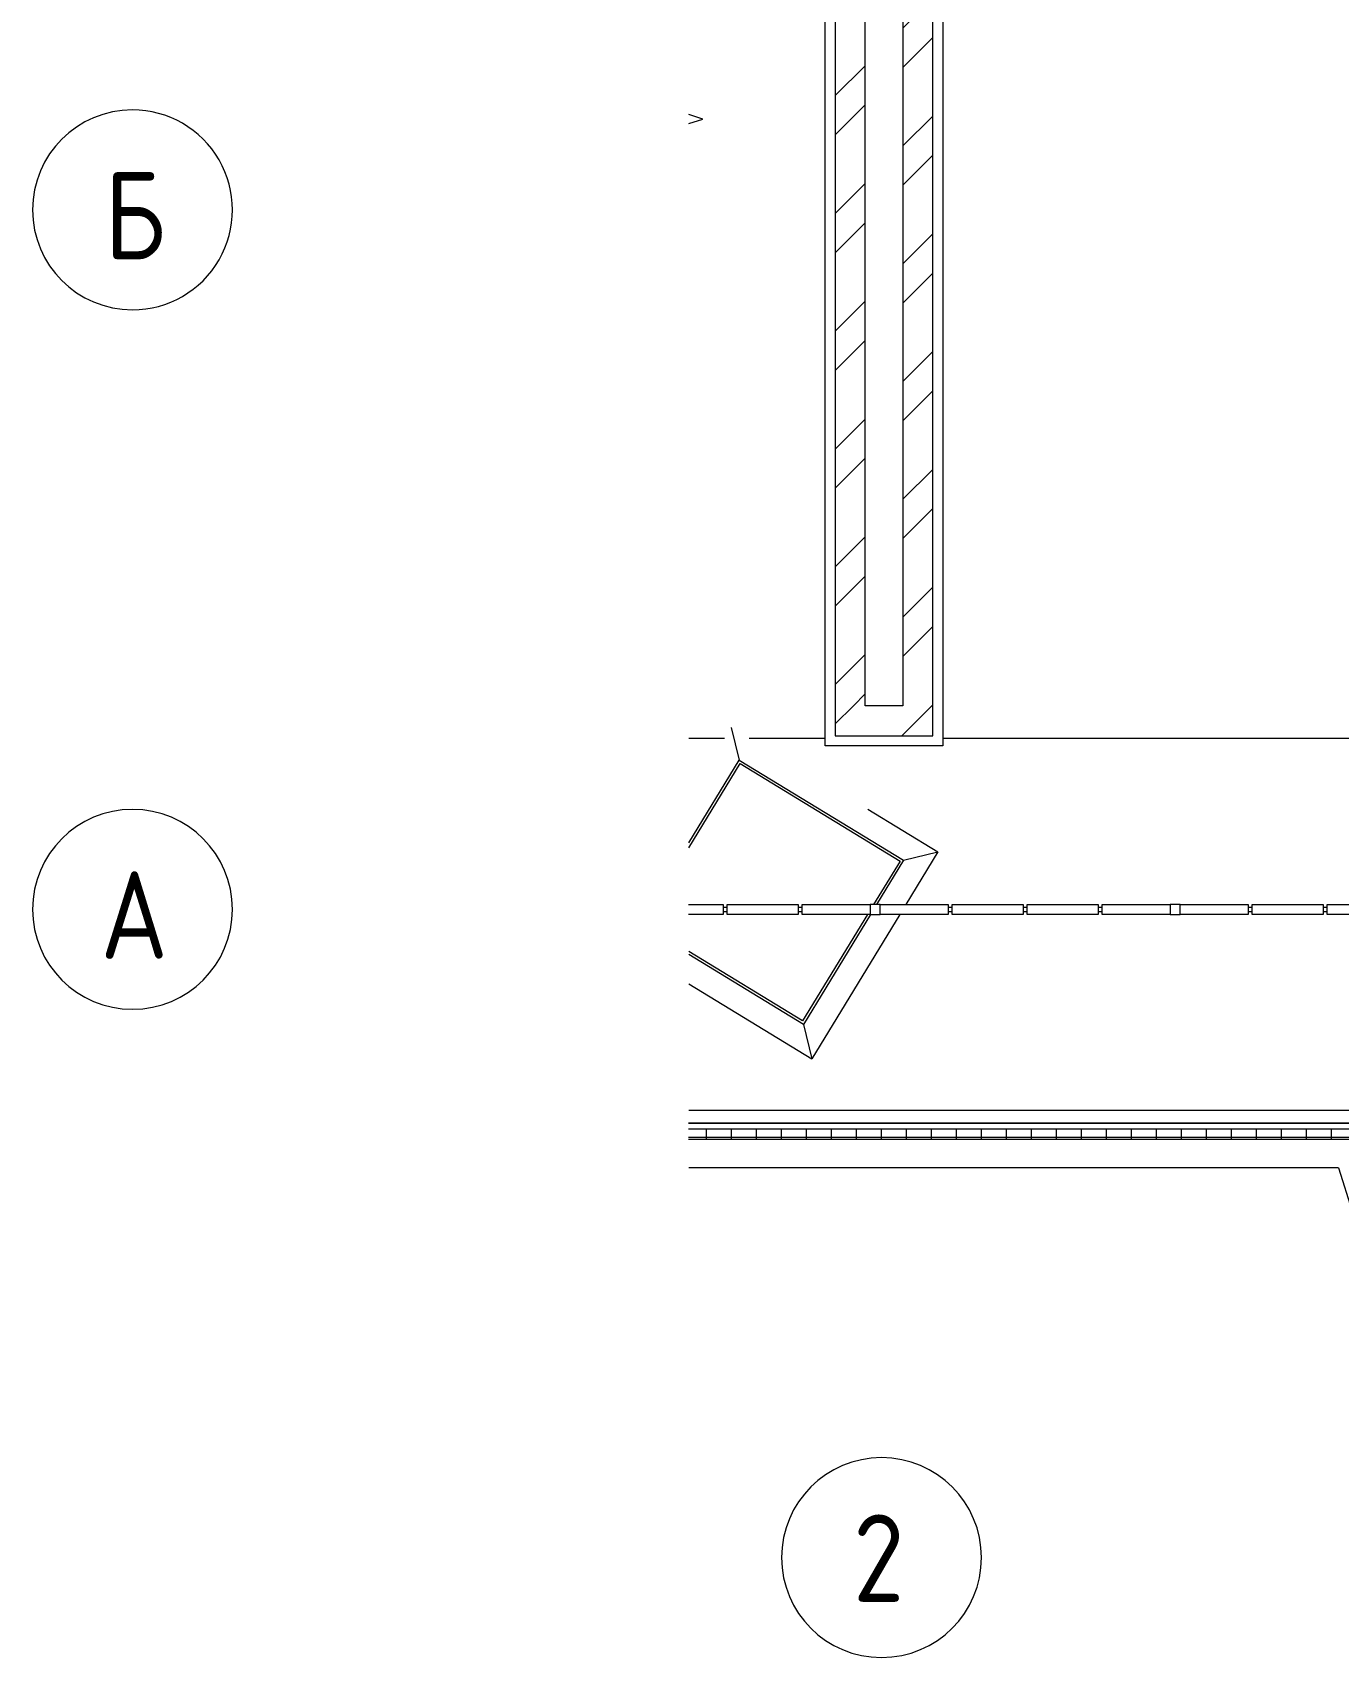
# Model space of a CAD drawing. Header units: millimetres. Extents: x -515342 to 330399, y -224905 to 507333.
# Drawn here: x -416926 to -411701, y 485872 to 492376 of the extents above; entities that cross this region are included whole.
import ezdxf

# ---------------------------------------------------------------- set-up
doc = ezdxf.new("R2010")
doc.units = ezdxf.units.MM
doc.layers.get('0').update_dxf_attribs({"lineweight": 0})
for name, color, linetype, lineweight in [('Аннотация', 7, 'Continuous', 0), ('Витраж', 7, 'Continuous', 0), ('Крыша', 7, 'Continuous', 0), ('Обобщенные модели', 7, 'Continuous', 0), ('Ограждение', 7, 'Continuous', 0), ('Оси', 7, 'Continuous', 0), ('Стены', 7, 'Continuous', 0), ('Стены внутренние', 7, 'Continuous', 0), ('Стены наружные', 7, 'Continuous', 0), ('Стены несущие', 7, 'Continuous', 0), ('Узлы', 7, 'Continuous', 0)]:
    doc.layers.add(name, color=color, linetype=linetype, lineweight=lineweight)
doc.styles.add('GOST Common', font='', dxfattribs={"width": 0.9, "height": 350})
doc.styles.get('GOST Common').set_extended_font_data('GOST Common')
pattern_1 = [(45, (-425928.9, 488866.48), (-235.732, 235.732), []), (45, (-425771.75, 488866.48), (-235.732, 235.732), [])]

# ---------------------------------------------------------------- blocks, each defined once
blk = doc.blocks.new('FP_1-О_АР_П_Крыша - фрагмент 1')
at = {"layer": 'Обобщенные модели'}
for p, q in [((11433.4, -116.4), (14183.4, -116.4)), ((11505, -125.2), (11505, -83.6)), ((11605, -125.2), (11605, -83.6)), ((11705, -125.2), (11705, -83.6)), ((11805, -125.2), (11805, -83.6)), ((11905, -125.2), (11905, -83.6)), ((12005, -125.2), (12005, -83.6)), ((12105, -125.2), (12105, -83.6)), ((12205, -125.2), (12205, -83.6)), ((12305, -125.2), (12305, -83.6)), ((12405, -125.2), (12405, -83.6)), ((12505, -125.2), (12505, -83.6)), ((12605, -125.2), (12605, -83.6)), ((12705, -125.2), (12705, -83.6)), ((12805, -125.2), (12805, -83.6)), ((12905, -125.2), (12905, -83.6)), ((13005, -125.2), (13005, -83.6)), ((13105, -125.2), (13105, -83.6)), ((13205, -125.2), (13205, -83.6)), ((13305, -125.2), (13305, -83.6)), ((13405, -125.2), (13405, -83.6)), ((13505, -125.2), (13505, -83.6)), ((13605, -125.2), (13605, -83.6)), ((13705, -125.2), (13705, -83.6)), ((13805, -125.2), (13805, -83.6)), ((13905, -125.2), (13905, -83.6)), ((14005, -125.2), (14005, -83.6)), ((14105, -125.2), (14105, -83.6)), ((14215.7, -116.4), (16690.9, -116.4)), ((14305, -125.2), (14305, -83.6)), ((14405, -125.2), (14405, -83.6)), ((14505, -125.2), (14505, -83.6)), ((14605, -125.2), (14605, -83.6)), ((14705, -125.2), (14705, -83.6)), ((14805, -125.2), (14805, -83.6)), ((14905, -125.2), (14905, -83.6)), ((15005, -125.2), (15005, -83.6)), ((15105, -125.2), (15105, -83.6)), ((15205, -125.2), (15205, -83.6)), ((15305, -125.2), (15305, -83.6)), ((15405, -125.2), (15405, -83.6)), ((15505, -125.2), (15505, -83.6)), ((15605, -125.2), (15605, -83.6)), ((15705, -125.2), (15705, -83.6)), ((15805, -125.2), (15805, -83.6)), ((15905, -125.2), (15905, -83.6)), ((16005, -125.2), (16005, -83.6)), ((16105, -125.2), (16105, -83.6)), ((16205, -125.2), (16205, -83.6)), ((16305, -125.2), (16305, -83.6)), ((16405, -125.2), (16405, -83.6)), ((16505, -125.2), (16505, -83.6)), ((16605, -125.2), (16605, -83.6))]:
    blk.add_line(p, q, dxfattribs=at)
blk = doc.blocks.new('Влж_Решетка для желоба - Решетка 125-9884270-О_АР_П_Крыша - фрагмент 1')
at = {"layer": 'Обобщенные модели'}
for p, q in [((11433.4, -125), (14180.6, -125)), ((14218.5, -125), (16690.9, -125)), ((16690.9, -83.5), (16690.9, -125))]:
    blk.add_line(p, q, dxfattribs=at)
blk.add_blockref('FP_1-О_АР_П_Крыша - фрагмент 1', (0, 0), dxfattribs=at)
blk = doc.blocks.new('FP_2-О_АР_П_Крыша - фрагмент 1')
at = {"layer": 'Обобщенные модели'}
for p, q in [((95, -22.3), (95, -41.4)), ((95, -41.4), (95, -83.6)), ((195, -22.3), (195, -41.4)), ((195, -41.4), (195, -83.6)), ((295, -22.3), (295, -41.4)), ((295, -41.4), (295, -83.6)), ((395, -22.3), (395, -41.4)), ((395, -41.4), (395, -83.6)), ((495, -22.3), (495, -41.4)), ((495, -41.4), (495, -83.6)), ((595, -22.3), (595, -41.4)), ((595, -41.4), (595, -83.6)), ((695, -22.3), (695, -41.4)), ((695, -41.4), (695, -83.6)), ((795, -22.3), (795, -41.4)), ((795, -41.4), (795, -83.6)), ((895, -22.3), (895, -41.4)), ((895, -41.4), (895, -83.6)), ((995, -22.3), (995, -41.4)), ((995, -41.4), (995, -83.6)), ((1095, -22.3), (1095, -41.4)), ((1095, -41.4), (1095, -83.6)), ((1195, -22.3), (1195, -41.4)), ((1195, -41.4), (1195, -83.6)), ((1295, -22.3), (1295, -41.4)), ((1295, -41.4), (1295, -83.6)), ((1395, -22.3), (1395, -41.4)), ((1395, -41.4), (1395, -83.6)), ((1495, -22.3), (1495, -41.4)), ((1495, -41.4), (1495, -83.6)), ((1595, -22.1), (1595, -41.4)), ((1595, -41.4), (1595, -83.6)), ((1695, -22.1), (1695, -41.4)), ((1695, -41.4), (1695, -83.6)), ((1795, -22.2), (1795, -41.4)), ((1795, -41.4), (1795, -83.6)), ((1895, -22.2), (1895, -41.4)), ((1895, -41.4), (1895, -83.6)), ((1995, -22.2), (1995, -41.4)), ((1995, -41.4), (1995, -83.6)), ((2095, -22.2), (2095, -41.4)), ((2095, -41.4), (2095, -83.6)), ((2195, -22.2), (2195, -41.4)), ((2195, -41.4), (2195, -83.6)), ((2295, -22.3), (2295, -41.4)), ((2295, -41.4), (2295, -83.6)), ((2395, -22.3), (2395, -41.4)), ((2395, -41.4), (2395, -83.6)), ((2495, -22.3), (2495, -41.4)), ((2495, -41.4), (2495, -83.6)), ((0, -86.1), (2594, -86.1)), ((95, -83.6), (95, -125.2)), ((195, -83.6), (195, -125.2)), ((295, -83.6), (295, -125.2)), ((395, -83.6), (395, -125.2)), ((495, -83.6), (495, -125.2)), ((595, -83.6), (595, -125.2)), ((695, -83.6), (695, -125.2)), ((795, -83.6), (795, -125.2)), ((895, -83.6), (895, -125.2)), ((995, -83.6), (995, -125.2)), ((1095, -83.6), (1095, -125.2)), ((1195, -83.6), (1195, -125.2)), ((1295, -83.6), (1295, -125.2)), ((1395, -83.6), (1395, -125.2)), ((1495, -83.6), (1495, -125.2)), ((1595, -83.6), (1595, -125.2)), ((1695, -83.6), (1695, -125.2)), ((1795, -83.6), (1795, -125.2)), ((1895, -83.6), (1895, -125.2)), ((1995, -83.6), (1995, -125.2)), ((2095, -83.6), (2095, -125.2)), ((2195, -83.6), (2195, -125.2)), ((2295, -83.6), (2295, -125.2)), ((2395, -83.6), (2395, -125.2)), ((2495, -83.6), (2495, -125.2))]:
    blk.add_line(p, q, dxfattribs=at)
blk = doc.blocks.new('Влж_Решетка для желоба - Решетка 125-9912537-О_АР_П_Крыша - фрагмент 1')
at = {"layer": 'Обобщенные модели'}
for p, q in [((0, -125), (0, -22.2)), ((2594, -22.2), (2594, -125)), ((0, -125), (2594, -125))]:
    blk.add_line(p, q, dxfattribs=at)
blk.add_blockref('FP_2-О_АР_П_Крыша - фрагмент 1', (0, 0), dxfattribs=at)
blk = doc.blocks.new('Влж_Детали для желоба - Угол 90гр 125-9912461-О_АР_П_Крыша - фрагмент 1')
at = {"layer": 'Обобщенные модели'}
for p, q in [((1, 63.5), (1, 79.5)), ((92.5, 63.5), (1, 63.5)), ((92.5, 63.5), (92.5, 62.5))]:
    blk.add_line(p, q, dxfattribs=at)
blk = doc.blocks.new('Влж_Детали для желоба - Угол 90гр 125-9912225-О_АР_П_Крыша - фрагмент 1')
at = {"layer": 'Обобщенные модели'}
for p, q in [((-126, 155), (-125, 155)), ((-126, 155), (-126, -63.5)), ((-125, 62.4), (-125, -62.5)), ((-126, -63.5), (92.5, -63.5)), ((-125, -62.5), (0, -62.5)), ((92.5, -62.5), (92.5, -63.5))]:
    blk.add_line(p, q, dxfattribs=at)
blk.add_open_spline([(-22, 40.4), (-22.8, 39.7), (-25.8, 36.7), (-30, 32.5), (-34.8, 27.7), (-38.6, 23.9), (-42.4, 20.1), (-46.3, 16.2), (-50.3, 12.2), (-54.3, 8.2), (-58.4, 4.1), (-62.5, 0), (-66.6, -4.1), (-70.7, -8.2), (-74.7, -12.2), (-78.7, -16.2), (-82.6, -20.1), (-86.4, -23.9), (-90.2, -27.7), (-93.8, -31.3), (-97.2, -34.7), (-101.7, -39.2), (-105.8, -43.3), (-109.5, -47), (-113, -50.5), (-116.8, -54.3), (-120.4, -57.9), (-123.9, -61.4), (-125, -62.5), (-125, -62.5)], degree=3, knots=[0.2759446, 0.2759446, 0.2759446, 0.2759446, 0.2916667, 0.3333333, 0.3541667, 0.375, 0.3958333, 0.4166667, 0.4375, 0.4583333, 0.4791667, 0.5, 0.5208333, 0.5416667, 0.5625, 0.5833333, 0.6041667, 0.625, 0.6458333, 0.6666667, 0.6875, 0.7083333, 0.75, 0.7708333, 0.7916667, 0.8333333, 0.875, 0.9166667, 1, 1, 1, 1], dxfattribs=at)
blk = doc.blocks.new('FP_3-О_АР_П_Крыша - фрагмент 1')
at = {"layer": 'Обобщенные модели'}
for p, q in [((22.3, -59.7), (141.9, -59.7)), ((114.1, -41.4), (114.1, -22.3)), ((114.1, -83.6), (114.1, -41.4)), ((114.1, -125), (114.1, -83.6))]:
    blk.add_line(p, q, dxfattribs=at)
blk = doc.blocks.new('Влж_Решетка для желоба - Решетка 125-9912624-О_АР_П_Крыша - фрагмент 1')
at = {"layer": 'Обобщенные модели'}
blk.add_line((124.7, -125), (141.9, -125), dxfattribs=at)
blk.add_blockref('FP_3-О_АР_П_Крыша - фрагмент 1', (0, 0), dxfattribs=at)
blk = doc.blocks.new('СД_Люблино_Фасады_rvt-1-О_АР_П_Крыша - фрагмент 1')
at = {"layer": 'Обобщенные модели', "lineweight": 9}
for name, p in [('Влж_Решетка для желоба - Решетка 125-9912624-О_АР_П_Крыша - фрагмент 1', (16885.9, 1924)), ('Влж_Решетка для желоба - Решетка 125-9884270-О_АР_П_Крыша - фрагмент 1', (195, -795))]:
    blk.add_blockref(name, p, dxfattribs=at)
for name, p, rotation in [('Влж_Решетка для желоба - Решетка 125-9912537-О_АР_П_Крыша - фрагмент 1', (16885.9, -795), 90.0000000000001), ('Влж_Детали для желоба - Угол 90гр 125-9912461-О_АР_П_Крыша - фрагмент 1', (16948.4, 1799), 270.0000000000001), ('Влж_Детали для желоба - Угол 90гр 125-9912225-О_АР_П_Крыша - фрагмент 1', (16948.4, -795), 90.0000000000001)]:
    blk.add_blockref(name, p, dxfattribs=dict(at, rotation=rotation))
blk = doc.blocks.new('Ограждение - Ограждение-9809147-О_АР_П_Крыша - фрагмент 1')
at = {"layer": 'Ограждение'}
for p, q in [((16885, 1924.9), (16835, 1974.9)), ((16885, 1924.9), (16885, -855)), ((17027.9, 1924.9), (16885, 1924.9)), ((16886.2, -856.2), (16886.2, 1923.8)), ((16906.8, 1903.2), (16886.2, 1923.8)), ((16886.2, 1923.8), (17027.9, 1923.8)), ((16908.4, -878.4), (16908.4, 1901.5)), ((16908.4, 1901.5), (17027.9, 1901.5)), ((16885, -855), (16835, -805)), ((11628.4, -855), (16885, -855)), ((11628.4, -856.2), (16886.2, -856.2)), ((11628.4, -878.4), (14389.1, -878.4)), ((14400, -878.4), (16908.4, -878.4)), ((16906.8, -876.8), (16886.2, -856.2))]:
    blk.add_line(p, q, dxfattribs=at)
for points in [[(16886.2, 1923.8), (16885.9, 1924), (16885.5, 1924.4), (16885.1, 1924.8), (16885, 1924.9), (16885, 1924.9)], [(16908.4, 1901.5), (16908.4, 1901.5), (16908.3, 1901.6), (16907.7, 1902.2), (16907.1, 1902.8), (16906.8, 1903.2)], [(16886.2, -856.2), (16885.9, -855.9), (16885.5, -855.5), (16885.1, -855.1), (16885, -855), (16885, -855)], [(16908.4, -878.4), (16908.4, -878.4), (16908.3, -878.3), (16907.7, -877.7), (16907.1, -877.1), (16906.8, -876.8)]]:
    blk.add_open_spline(points, degree=3, dxfattribs=at)
blk = doc.blocks.new('Прямоугольный импост - АР_Импост_16х16 _вертикальное заполнение ограждений_-10061087-О_АР_П_Крыша - фрагмент 1')
at = {"layer": 'Витраж', "lineweight": 18}
for p, q in [((-8, 8), (8, 8)), ((-8, -8), (-8, 8)), ((8, 8), (8, -8)), ((8, -8), (-8, -8))]:
    blk.add_line(p, q, dxfattribs=at)
blk = doc.blocks.new('Прямоугольный импост - АР_Импост_40х40 _стойка ограждения на кровле_-10058719-О_АР_П_Крыша - фрагмент 1')
at = {"layer": 'Витраж', "lineweight": 18}
for p, q in [((-20, 20), (20, 20)), ((-20, -20), (-20, 20)), ((20, 20), (20, -20)), ((20, -20), (-20, -20))]:
    blk.add_line(p, q, dxfattribs=at)
blk = doc.blocks.new('Прямоугольный импост - АР_Импост_40х40 _поручень ограждения на кровле_-V5-О_АР_П_Крыша - фрагмент 1')
at = {"layer": 'Витраж'}
for p, q in [((15980, 2692), (15992, 2692)), ((15980, 2408), (15980, 2692)), ((16008, 2692), (16020, 2692)), ((16020, 2692), (16020, 2408)), ((15992, 2408), (15980, 2408)), ((16020, 2408), (16008, 2408))]:
    blk.add_line(p, q, dxfattribs=at)
blk = doc.blocks.new('Прямоугольный импост - АР_Импост_40х40 _поручень ограждения на кровле_-10061107-О_АР_П_Крыша - фрагмент 1')
at = {"layer": 'Витраж'}
for p, q in [((16660, 2820), (16932, 2820)), ((16932, 2820), (16932, 2808)), ((16932, 2780), (16660, 2780)), ((16932, 2792), (16932, 2780))]:
    blk.add_line(p, q, dxfattribs=at)
blk = doc.blocks.new('Прямоугольный импост - АР_Импост_40х40 _поручень ограждения на кровле_-V4-О_АР_П_Крыша - фрагмент 1')
at = {"layer": 'Витраж'}
for p, q in [((16348, 2808), (16348, 2820)), ((16348, 2820), (16620, 2820)), ((16348, 2780), (16348, 2792)), ((16620, 2780), (16348, 2780))]:
    blk.add_line(p, q, dxfattribs=at)
blk = doc.blocks.new('Прямоугольный импост - АР_Импост_40х40 _поручень ограждения на кровле_-V6-О_АР_П_Крыша - фрагмент 1')
at = {"layer": 'Витраж'}
for p, q in [((11628.4, 20), (11767, 20)), ((11767, 20), (11767, 8)), ((11767, -20), (11628.4, -20)), ((11767, -8), (11767, -20))]:
    blk.add_line(p, q, dxfattribs=at)
blk = doc.blocks.new('Обрыв_Прямоугольник - По умолчанию-9739459-О_АР_П_Крыша - фрагмент 1')
at = {"layer": 'Узлы'}
blk.add_line((2716.8, -8506.8), (117, -8506.8), dxfattribs=at)
blk = doc.blocks.new('Ось сетки - Круг_Ø8 мм-6577-О_АР_П_Крыша - фрагмент 1')
at = {"layer": 'Оси'}
for start, end in [(360, 180), (180, 360)]:
    blk.add_arc((0, 0), 4, start, end, dxfattribs=at)

msp = doc.modelspace()

# ---------------------------------------------------------------- hatches: boundary and pattern name
at = {"layer": 'Стены наружные'}
h = msp.add_hatch(dxfattribs=at)
h.set_pattern_fill('FP_1', color=256, style=0, pattern_type=2)
h.set_pattern_definition(pattern_1)
h.paths.add_polyline_path([(-413713.903, 489681.4811), (-413593.903, 489681.4811), (-413593.903, 493076.4811), (-413713.903, 493076.4811), (-413713.903, 489989.3689)])
h = msp.add_hatch(dxfattribs=at)
h.set_pattern_fill('FP_1', color=256, style=0, pattern_type=2)
h.set_pattern_definition(pattern_1)
h.paths.add_polyline_path([(-413323.903, 489681.4811), (-413323.903, 493076.4811), (-413443.903, 493076.4811), (-413443.903, 489681.4811)])
h = msp.add_hatch(dxfattribs=at)
h.set_pattern_fill('FP_1', color=256, style=0, pattern_type=2)
h.set_pattern_definition(pattern_1)
h.paths.add_polyline_path([(-413323.903, 489561.4811), (-413323.903, 489681.4811), (-413713.903, 489681.4811), (-413713.903, 489561.4811), (-413625.5408, 489561.4811)])

# ---------------------------------------------------------------- linework, layer by layer
at = {"layer": 'Аннотация'}
for p, q in [((-414244.273, 492029.8854), (-414300.4722, 492047.731)), ((-414244.273, 492029.8854), (-414300.4722, 492047.731)), ((-414300.4722, 492012.0398), (-414244.273, 492029.8854)), ((-414300.4722, 492012.0398), (-414244.273, 492029.8854)), ((-411700.6905, 487831.4811), (-411645.6905, 487658.276)), ((-411700.6905, 487831.4811), (-411645.6905, 487658.276))]:
    msp.add_line(p, q, dxfattribs=at)
at = {"layer": 'Крыша'}
for p, q in [((-414300.4722, 489551.4811), (-414156.7075, 489551.4811)), ((-414058.304, 489551.4811), (-413753.903, 489551.4811)), ((-413283.903, 489551.4811), (-410276.5552, 489551.4811)), ((-414300.4722, 489113.3202), (-414094.9357, 489450.4395)), ((-414094.9357, 489450.4395), (-413454.5682, 489060.0173)), ((-413454.5682, 489060.0173), (-413560.3706, 488886.4811)), ((-413584.758, 488846.4811), (-413844.9905, 488419.6498)), ((-413844.9905, 488419.6498), (-414300.4722, 488697.3501)), ((-409093.903, 488061.4811), (-414300.4722, 488061.4811))]:
    msp.add_line(p, q, dxfattribs=at)
at = {"layer": 'Стены'}
for p, q in [((-414129.9784, 489594.9579), (-414098.2683, 489464.1834)), ((-413583.8183, 489267.6513), (-413303.3858, 489096.6759)), ((-413440.8244, 489063.3499), (-413303.3858, 489096.6759)), ((-413303.3858, 489096.6759), (-413431.5383, 488886.4811)), ((-413455.9257, 488846.4811), (-413808.3319, 488268.4673)), ((-414300.4722, 488568.5178), (-413808.3319, 488268.4673)), ((-413841.6579, 488405.906), (-413808.3319, 488268.4673))]:
    msp.add_line(p, q, dxfattribs=at)
at = {"layer": 'Стены внутренние'}
for p, q in [((-413323.903, 489561.4811), (-413323.903, 493076.4811)), ((-413753.903, 489521.4811), (-413753.903, 493036.4811)), ((-413713.903, 493036.4811), (-413713.903, 489561.4811)), ((-413283.903, 493036.4811), (-413283.903, 489521.4811)), ((-413713.903, 489561.4811), (-413323.903, 489561.4811)), ((-413283.903, 489521.4811), (-413753.903, 489521.4811))]:
    msp.add_line(p, q, dxfattribs=at)
at = {"layer": 'Стены наружные'}
for p, q in [((-414300.4722, 489132.5301), (-414098.2683, 489464.1834)), ((-414098.2683, 489464.1834), (-413440.8244, 489063.3499)), ((-413440.8244, 489063.3499), (-413548.6586, 488886.4811)), ((-413573.0459, 488846.4811), (-413841.6579, 488405.906)), ((-413841.6579, 488405.906), (-414300.4722, 488685.638))]:
    msp.add_line(p, q, dxfattribs=at)
at = {"layer": 'Стены несущие'}
for p, q in [((-413593.903, 489681.4811), (-413593.903, 493076.4811)), ((-413443.903, 493076.4811), (-413443.903, 489681.4811)), ((-413443.903, 489681.4811), (-413593.903, 489681.4811))]:
    msp.add_line(p, q, dxfattribs=at)

# ---------------------------------------------------------------- block references
msp.add_blockref('СД_Люблино_Фасады_rvt-1-О_АР_П_Крыша - фрагмент 1', (-425928.903, 488866.4811))
at = {"layer": 'Витраж'}
for name, p in [('Прямоугольный импост - АР_Импост_40х40 _поручень ограждения на кровле_-V6-О_АР_П_Крыша - фрагмент 1', (-425928.903, 488866.4811)), ('Прямоугольный импост - АР_Импост_40х40 _поручень ограждения на кровле_-V4-О_АР_П_Крыша - фрагмент 1', (-430193.903, 486066.4811)), ('Прямоугольный импост - АР_Импост_40х40 _поручень ограждения на кровле_-10061107-О_АР_П_Крыша - фрагмент 1', (-430193.903, 486066.4811)), ('Прямоугольный импост - АР_Импост_40х40 _поручень ограждения на кровле_-V4-О_АР_П_Крыша - фрагмент 1', (-428993.903, 486066.4811)), ('Прямоугольный импост - АР_Импост_40х40 _поручень ограждения на кровле_-10061107-О_АР_П_Крыша - фрагмент 1', (-428993.903, 486066.4811))]:
    msp.add_blockref(name, p, dxfattribs=at)
at = {"layer": 'Витраж', "extrusion": (0, 0, -1), "rotation": 180}
for name, p in [('Прямоугольный импост - АР_Импост_16х16 _вертикальное заполнение ограждений_-10061087-О_АР_П_Крыша - фрагмент 1', (414153.903, 488866.4811)), ('Прямоугольный импост - АР_Импост_16х16 _вертикальное заполнение ограждений_-10061087-О_АР_П_Крыша - фрагмент 1', (413853.903, 488866.4811)), ('Прямоугольный импост - АР_Импост_40х40 _стойка ограждения на кровле_-10058719-О_АР_П_Крыша - фрагмент 1', (413553.903, 488866.4811)), ('Прямоугольный импост - АР_Импост_16х16 _вертикальное заполнение ограждений_-10061087-О_АР_П_Крыша - фрагмент 1', (413253.903, 488866.4811)), ('Прямоугольный импост - АР_Импост_16х16 _вертикальное заполнение ограждений_-10061087-О_АР_П_Крыша - фрагмент 1', (412953.903, 488866.4811)), ('Прямоугольный импост - АР_Импост_16х16 _вертикальное заполнение ограждений_-10061087-О_АР_П_Крыша - фрагмент 1', (412653.903, 488866.4811)), ('Прямоугольный импост - АР_Импост_40х40 _стойка ограждения на кровле_-10058719-О_АР_П_Крыша - фрагмент 1', (412353.903, 488866.4811)), ('Прямоугольный импост - АР_Импост_16х16 _вертикальное заполнение ограждений_-10061087-О_АР_П_Крыша - фрагмент 1', (412053.903, 488866.4811)), ('Прямоугольный импост - АР_Импост_16х16 _вертикальное заполнение ограждений_-10061087-О_АР_П_Крыша - фрагмент 1', (411753.903, 488866.4811))]:
    msp.add_blockref(name, p, dxfattribs=at)
at = {"layer": 'Витраж', "rotation": 269.9999999999998}
for p in [(-416553.903, 504866.4811), (-415653.903, 504866.4811), (-415353.903, 504866.4811), (-414453.903, 504866.4811), (-414153.903, 504866.4811)]:
    msp.add_blockref('Прямоугольный импост - АР_Импост_40х40 _поручень ограждения на кровле_-V5-О_АР_П_Крыша - фрагмент 1', p, dxfattribs=at)
at = {"layer": 'Ограждение'}
msp.add_blockref('Ограждение - Ограждение-9809147-О_АР_П_Крыша - фрагмент 1', (-425928.903, 488866.4811), dxfattribs=at)
at = {"layer": 'Оси', "xscale": 99.99999999999993, "yscale": 99.99999999999993, "zscale": 99.99999999999993}
for p, rotation in [((-416525.6338, 491666.4811), 269.9999999999995), ((-416525.6338, 488866.4811), 269.9999999999994)]:
    msp.add_blockref('Ось сетки - Круг_Ø8 мм-6577-О_АР_П_Крыша - фрагмент 1', p, dxfattribs=dict(at, rotation=rotation))
msp.add_blockref('Ось сетки - Круг_Ø8 мм-6577-О_АР_П_Крыша - фрагмент 1', (-413528.903, 486271.8396), dxfattribs=at)
at = {"layer": 'Узлы'}
msp.add_blockref('Обрыв_Прямоугольник - По умолчанию-9739459-О_АР_П_Крыша - фрагмент 1', (-414417.4781, 496338.2897), dxfattribs=at)

# ---------------------------------------------------------------- texts
at = {"layer": 'Оси', "char_height": 350, "attachment_point": 1, "style": 'GOST Common'}
for s, insert, width in [('\\fGOST Common|b0|i0|c204|p34|;\\W.9;Б', (-416638.9567, 491819.068), 310.253062), ('\\fGOST Common|b0|i0|c204|p34|;\\W.9;А', (-416653.8067, 489019.068), 346.329), ('\\fGOST Common|b0|i0|c204|p34|;\\W.9;2', (-413642.6836, 486444.3729), 274.177125)]:
    msp.add_mtext(s, dxfattribs=dict(at, insert=insert, width=width))

doc.saveas('drawing.dxf')
